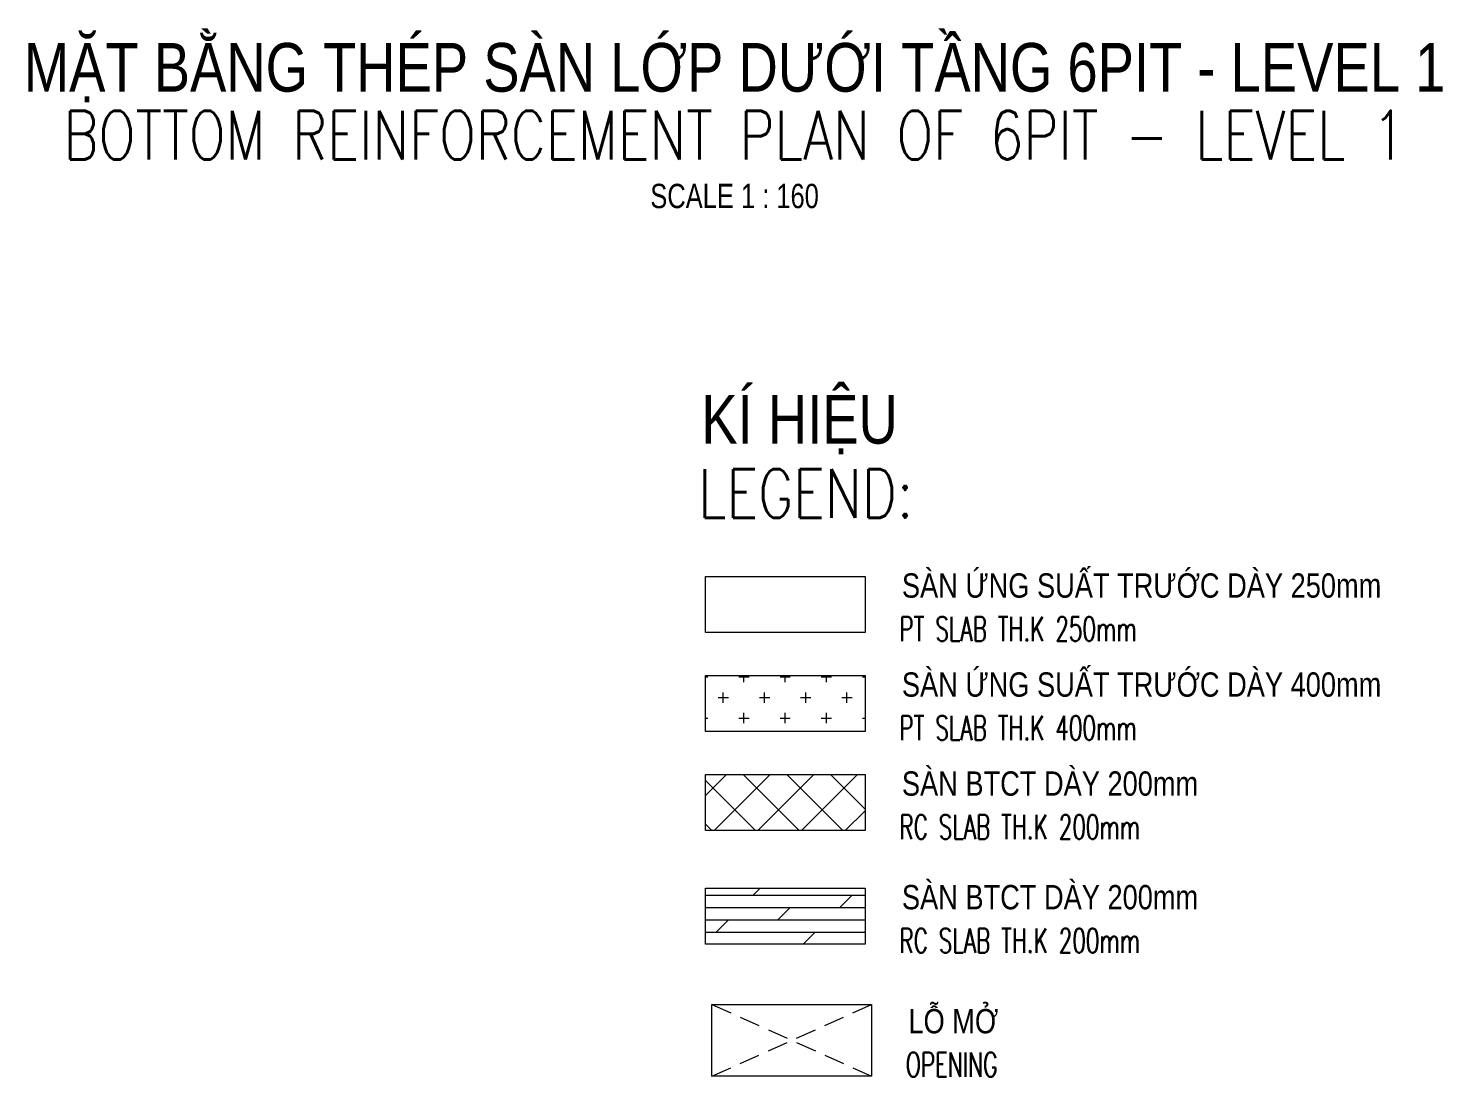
# Model space of a CAD drawing. Header units: millimetres. Extents: x 125183 to 591045, y -24154 to 44743.
# Drawn here: x 150686 to 172476, y -24065 to -7907 of the extents above; entities that cross this region are included whole.
import ezdxf
from ezdxf.enums import TextEntityAlignment as Align

# ---------------------------------------------------------------- set-up
doc = ezdxf.new("R2010")
doc.units = ezdxf.units.MM
doc.linetypes.add('DASHED2', pattern=[9.525, 6.35, -3.175])
for name, color, linetype, lineweight in [('NDC_S_ANNO', 7, 'Continuous', 20), ('NDC_S_ENG TEXT', 2, 'Continuous', 20), ('NDC_S_ENG TITLE', 3, 'Continuous', 20), ('NDC_S_HATCH MATERIAL', 8, 'Continuous', 13), ('NDC_S_OPENING', 9, 'DASHED2', 13), ('NDC_S_SLAB', 2, 'Continuous', 20), ('NDC_S_TEXT SYMBOL', 7, 'Continuous', 20), ('NDC_S_VN TEXT', 7, 'Continuous', 20), ('NDC_S_VN TITLE', 6, 'Continuous', 35)]:
    doc.layers.add(name, color=color, linetype=linetype, lineweight=lineweight)
doc.styles.add('$0$NDC_EN TXT', font='romans.shx', dxfattribs={"width": 0.8})
doc.styles.add('NDC_ANNO', font='', dxfattribs={"width": 0.8})
doc.styles.add('NDC_EN TXT', font='romans.shx', dxfattribs={"width": 0.8})
doc.styles.add('NDC_VIE TXT', font='arial.ttf', dxfattribs={"width": 0.8})
doc.styles.get('NDC_ANNO').set_extended_font_data('Dotum')

# ---------------------------------------------------------------- blocks, each defined once
blk = doc.blocks.new('Drawing name_symbol')
at = {"layer": 'NDC_S_ENG TITLE', "style": 'NDC_EN TXT', "width": 0.8}
blk.add_attdef('SECTDET1', text='', height=5, dxfattribs=at).set_placement((0, 1.01), align=Align.CENTER)
at = {"layer": 'NDC_S_TEXT SYMBOL', "lineweight": 25, "style": 'NDC_ANNO', "width": 0.8}
blk.add_attdef('SSCALE', text='', height=2.5, dxfattribs=at).set_placement((0, -4), align=Align.CENTER)
at = {"layer": 'NDC_S_VN TITLE', "style": 'NDC_VIE TXT', "width": 0.8}
blk.add_attdef('SECTDET2', text='', height=5, dxfattribs=at).set_placement((0, 7.97), align=Align.CENTER)

msp = doc.modelspace()

# ---------------------------------------------------------------- hatches: boundary and pattern name
at = {"layer": 'NDC_S_HATCH MATERIAL', "ltscale": 100}
h = msp.add_hatch(dxfattribs=at)
h.set_pattern_fill('CROSS', color=256, scale=50)
h.set_pattern_definition([(0, (-42838.62, -9648.62), (317.5, 317.5), [158.75, -476.25]), (90, (-42759.25, -9728), (-317.5, 317.5), [158.75, -476.25])])
h.paths.add_polyline_path([(161119, -17880), (161119, -18744), (163578, -18744), (163578, -17880)])
h = msp.add_hatch(dxfattribs=at)
h.set_pattern_fill('ANSI37', color=256, scale=150)
h.set_pattern_definition([(45, (-34760.8, -15574.14), (-336.7596, 336.7596), []), (135, (-34760.8, -15574.14), (-336.7596, -336.7596), [])])
h.paths.add_polyline_path([(161119, -19406), (161119, -20270), (163578, -20270), (163578, -19406)])
h = msp.add_hatch(dxfattribs=at)
h.set_pattern_fill('DOLMIT', color=256, scale=30)
h.set_pattern_definition([(0, (-21978.43, -882.83), (0, 190.5), []), (45, (-21978.4, -882.83), (-380.9997, 380.9997), [269.4077, -538.8154])])
h.paths.add_polyline_path([(163578, -21157), (161119, -21157), (161119, -22021), (163578, -22021)])

# ---------------------------------------------------------------- linework, layer by layer
at = {"layer": 'NDC_S_OPENING', "ltscale": 50}
for p, q in [((161219, -22950), (163677, -24058)), ((161219, -24058), (163677, -22950))]:
    msp.add_line(p, q, dxfattribs=at)
at = {"layer": 'NDC_S_SLAB'}
for points in [[(161119, -16354), (163578, -16354), (163578, -17218), (161119, -17218)], [(161119, -17880), (163578, -17880), (163578, -18744), (161119, -18744)], [(161119, -19406), (163578, -19406), (163578, -20270), (161119, -20270)], [(161119, -21157), (163578, -21157), (163578, -22021), (161119, -22021)], [(161219, -22950), (163677, -22950), (163677, -24058), (161219, -24058)]]:
    msp.add_lwpolyline(points, close=True, dxfattribs=at)

# ---------------------------------------------------------------- block references
at = {"layer": 'NDC_S_ANNO', "xscale": 150, "yscale": 150, "zscale": 150}
msp.add_blockref('Drawing name_symbol', (161567, -10079), dxfattribs=at).add_auto_attribs({'SECTDET1': 'BOTTOM REINFORCEMENT PLAN OF 6PIT - LEVEL 1', 'SECTDET2': 'MẶT BẰNG THÉP SÀN LỚP DƯỚI TẦNG 6PIT - LEVEL 1', 'SSCALE': 'SCALE 1 : 160'})

# ---------------------------------------------------------------- texts
at = {"layer": 'NDC_S_ENG TEXT', "style": '$0$NDC_EN TXT'}
for s, height, width, p in [('LEGEND:', 750, 0.8, (161005, -15449)), ('PT SLAB TH.K 250mm', 375, 0.65, (164106, -17350)), ('PT SLAB TH.K 400mm', 375, 0.65, (164106, -18876)), ('RC SLAB TH.K 200mm', 375, 0.65, (164106, -20402)), ('RC SLAB TH.K 200mm', 375, 0.65, (164106, -22154)), ('OPENING', 375, 0.65, (164206, -24065))]:
    msp.add_text(s, height=height, dxfattribs=dict(at, width=width)).set_placement(p)
at = {"layer": 'NDC_S_VN TEXT', "style": 'NDC_VIE TXT', "width": 0.8}
msp.add_text('KÍ HIỆU', height=750, dxfattribs=at).set_placement((161055, -13558), align=Align.TOP_LEFT)
for s, p in [('SÀN ỨNG SUẤT TRƯỚC DÀY 250mm', (164145, -16682)), ('SÀN ỨNG SUẤT TRƯỚC DÀY 400mm', (164145, -18208)), ('SÀN BTCT DÀY 200mm', (164145, -19734)), ('SÀN BTCT DÀY 200mm', (164145, -21485)), ('LỖ MỞ', (164245, -23396))]:
    msp.add_text(s, height=375, dxfattribs=at).set_placement(p)

doc.saveas('drawing.dxf')
